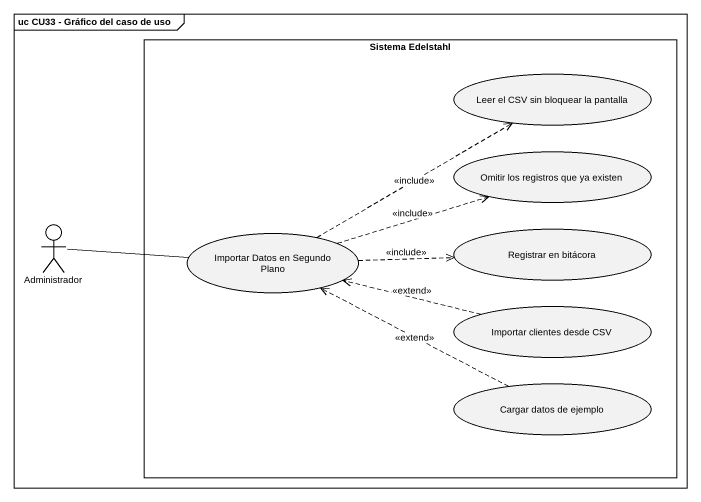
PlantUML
@startuml
mainframe uc CU33 - Gráfico del caso de uso
rectangle "Sistema Edelstahl" as Sistema_Edelstahl {
  usecase "Leer el CSV sin bloquear la pantalla" as Leer_el_CSV_sin_bloquear_la
  usecase "Omitir los registros que ya existen" as Omitir_los_registros_que_ya
  usecase "Importar Datos en Segundo Plano" as Importar_Datos_en_Segundo
  usecase "Registrar en bitácora" as Registrar_en_bitácora
  usecase "Importar clientes desde CSV" as Importar_clientes_desde_CSV
  usecase "Cargar datos de ejemplo" as Cargar_datos_de_ejemplo
}
actor Administrador
Administrador -right- Importar_Datos_en_Segundo
Importar_Datos_en_Segundo .right.> Leer_el_CSV_sin_bloquear_la : <<include>>
Importar_Datos_en_Segundo .right.> Omitir_los_registros_que_ya : <<include>>
Importar_Datos_en_Segundo .right.> Registrar_en_bitácora : <<include>>
Importar_clientes_desde_CSV .left.> Importar_Datos_en_Segundo : <<extend>>
Cargar_datos_de_ejemplo .left.> Importar_Datos_en_Segundo : <<extend>>
@enduml
